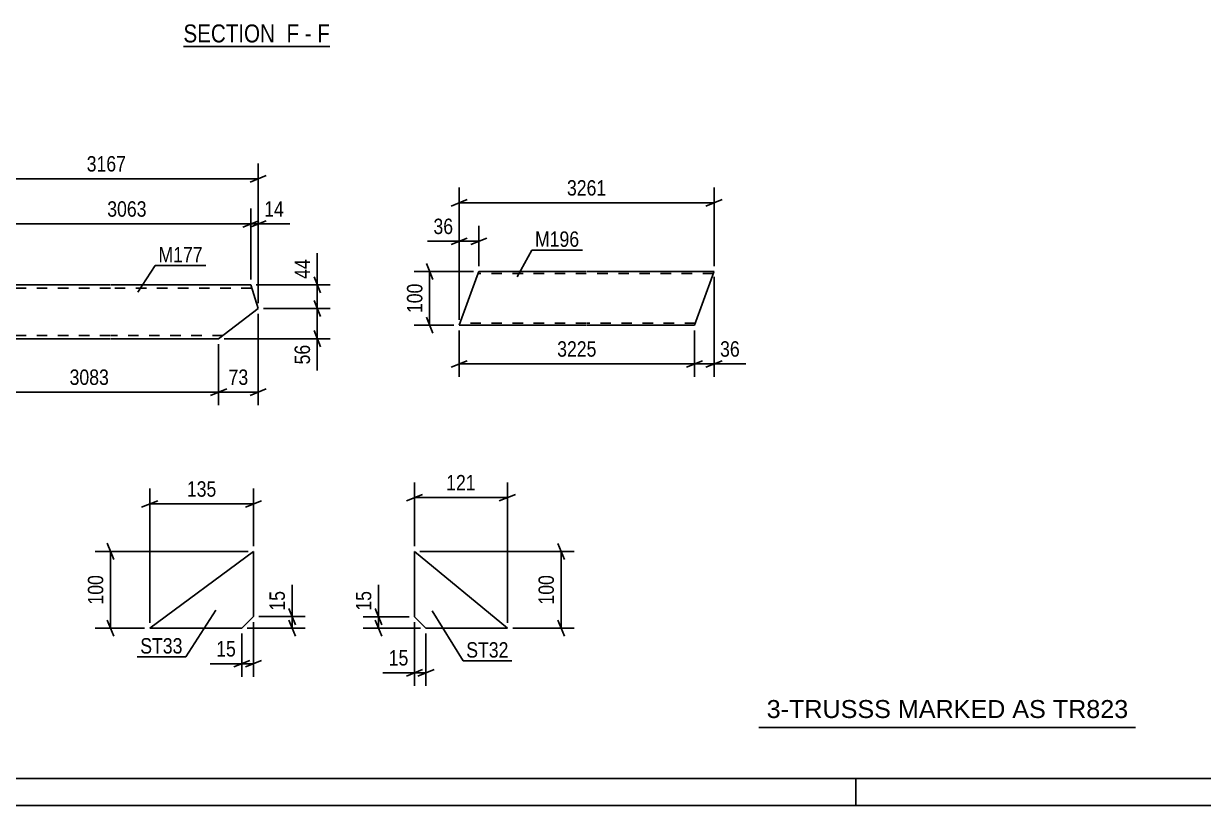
# Model space of a CAD drawing. Header units: millimetres. Extents: x 0 to 841, y 0 to 594.
# Drawn here: x 266.3 to 485.6, y 0 to 145.4 of the extents above; entities that cross this region are included whole.
import ezdxf

# ---------------------------------------------------------------- set-up
doc = ezdxf.new("R2010")
doc.units = ezdxf.units.MM
doc.linetypes.add('DXK_LINE_DOT2', pattern=[3.9198, 1.9599, -1.9599])
doc.styles.add('Arial', font='ARIAL.TTF', dxfattribs={"height": 0.2})
doc.styles.add('Arial Narrow', font='ARIALN.TTF', dxfattribs={"height": 0.2})

# ---------------------------------------------------------------- blocks, each defined once
blk = doc.blocks.new('Unknown-318884811-1133')
at = {"color": 5, "linetype": 'Continuous'}
for p, q in [((5, 5), (836, 5)), ((421, 0), (421, 5)), ((0, 0), (841, 0))]:
    blk.add_line(p, q, dxfattribs=at)
blk = doc.blocks.new('Unknown-318884811-17 - 6080')
at = {"color": 6, "linetype": 'Continuous'}
blk.add_line((296.01, 141.14), (323.23, 141.14), dxfattribs=at)
at = {"color": 0, "linetype": 'Continuous'}
blk.add_wipeout([(314.12, 141.89), (314.12, 145.39), (296.01, 145.39), (296.01, 141.89)], dxfattribs=at)
at = {"color": 7, "linetype": 'Continuous', "style": 'Arial Narrow'}
blk.add_text('SECTION ', height=3.34, dxfattribs=at).set_placement((296.01, 141.89))
at = {"color": 0, "linetype": 'Continuous'}
blk.add_wipeout([(317.51, 141.89), (317.51, 145.39), (315.17, 145.39), (315.17, 141.89)], dxfattribs=at)
at = {"color": 7, "linetype": 'Continuous', "style": 'Arial Narrow'}
blk.add_text('F', height=3.34, dxfattribs=at).set_placement((315.17, 141.89))
at = {"color": 0, "linetype": 'Continuous'}
blk.add_wipeout([(319.84, 141.89), (319.84, 145.39), (318.56, 145.39), (318.56, 141.89)], dxfattribs=at)
at = {"color": 7, "linetype": 'Continuous', "style": 'Arial Narrow'}
blk.add_text('-', height=3.34, dxfattribs=at).set_placement((318.56, 141.89))
at = {"color": 0, "linetype": 'Continuous'}
blk.add_wipeout([(323.23, 141.89), (323.23, 145.39), (320.89, 145.39), (320.89, 141.89)], dxfattribs=at)
at = {"color": 7, "linetype": 'Continuous', "style": 'Arial Narrow'}
blk.add_text('F', height=3.34, dxfattribs=at).set_placement((320.89, 141.89))
blk = doc.blocks.new('Part-318884811-6817 - 6811')
at = {"color": 2, "linetype": 'Continuous'}
for p, q in [((338.95, 47.23), (338.95, 35.09)), ((356.23, 32.95), (338.95, 47.23)), ((338.95, 35.09), (341.1, 32.95)), ((341.1, 32.95), (356.23, 32.95))]:
    blk.add_line(p, q, dxfattribs=at)
blk = doc.blocks.new('Part-318884811-6873 - 6867')
at = {"color": 2, "linetype": 'Continuous'}
for p, q in [((309.03, 47.24), (289.74, 32.95)), ((309.03, 47.24), (309.03, 35.1)), ((309.03, 35.1), (306.88, 32.95)), ((289.74, 32.95), (306.88, 32.95))]:
    blk.add_line(p, q, dxfattribs=at)
blk = doc.blocks.new('Part-318884811-2575 - 2559')
at = {"color": 2, "linetype": 'Continuous'}
for p, q in [((350.91, 99.3), (350.62, 98.5)), ((370.91, 99.3), (350.91, 99.3)), ((394.65, 99.3), (371.01, 99.3)), ((394.63, 99.24), (394.36, 98.5)), ((394.63, 99.24), (394.65, 99.3)), ((350.62, 98.5), (347.27, 89.3)), ((391.01, 89.3), (394.36, 98.5)), ((370.91, 89.3), (347.27, 89.3)), ((391.01, 89.3), (371.01, 89.3))]:
    blk.add_line(p, q, dxfattribs=at)
at = {"color": 7, "linetype": 'DXK_LINE_DOT2'}
for p, q in [((370.91, 98.9), (350.77, 98.9)), ((394.51, 98.9), (371.01, 98.9)), ((394.36, 98.5), (394.57, 99.06)), ((370.91, 89.7), (347.42, 89.7)), ((391.16, 89.7), (371.01, 89.7))]:
    blk.add_line(p, q, dxfattribs=at)
blk = doc.blocks.new('Part-318884811-2285 - 2269')
at = {"color": 2, "linetype": 'Continuous'}
for p, q in [((253.46, 89.94), (262.45, 96.79)), ((282.45, 96.79), (262.45, 96.79)), ((308.52, 96.79), (282.55, 96.79)), ((308.52, 96.79), (309.9, 92.39)), ((309.9, 92.39), (302.55, 86.79)), ((254.33, 87.15), (253.46, 89.94)), ((254.41, 86.89), (254.33, 87.15)), ((254.44, 86.79), (254.41, 86.89)), ((282.45, 86.79), (254.44, 86.79)), ((302.55, 86.79), (282.55, 86.79))]:
    blk.add_line(p, q, dxfattribs=at)
at = {"color": 7, "linetype": 'DXK_LINE_DOT2'}
for p, q in [((282.45, 96.19), (261.67, 96.19)), ((308.71, 96.19), (282.55, 96.19)), ((254.24, 87.44), (254.21, 87.54)), ((282.45, 87.39), (254.25, 87.39)), ((303.34, 87.39), (282.55, 87.39))]:
    blk.add_line(p, q, dxfattribs=at)
blk = doc.blocks.new('StraightDimension-318884811-6830 - 6811')
at = {"color": 7, "linetype": 'Continuous'}
for p, q in [((338.95, 48.23), (338.95, 60.08)), ((356.23, 33.95), (356.23, 60.08)), ((340.45, 57.83), (337.45, 56.63)), ((338.95, 57.23), (356.23, 57.23)), ((354.73, 56.63), (357.73, 57.83))]:
    blk.add_line(p, q, dxfattribs=at)
at = {"color": 0}
blk.add_wipeout([(350.93, 57.98), (350.93, 62.18), (344.25, 62.18), (344.25, 57.98)], dxfattribs=at)
at = {"color": 3, "style": 'Arial Narrow'}
blk.add_text('121', height=2.863, dxfattribs=at).set_placement((344.85, 58.58))
blk = doc.blocks.new('StraightDimension-318884811-6851 - 6811')
at = {"color": 7, "linetype": 'Continuous'}
for p, q in [((366.83, 45.73), (365.63, 48.73)), ((339.95, 47.23), (368.63, 47.23)), ((366.23, 32.95), (366.23, 47.23)), ((357.23, 32.95), (368.63, 32.95)), ((365.63, 34.45), (366.83, 31.45))]:
    blk.add_line(p, q, dxfattribs=at)
at = {"color": 0}
blk.add_wipeout([(365.48, 43.43), (361.28, 43.43), (361.28, 36.75), (365.48, 36.75)], dxfattribs=at)
at = {"color": 3, "style": 'Arial Narrow'}
blk.add_text('100', height=2.863, rotation=90.0002, dxfattribs=at).set_placement((364.88, 37.35))
blk = doc.blocks.new('StraightDimension-318884811-6819 - 6811')
at = {"color": 7, "linetype": 'Continuous'}
for p, q in [((338.95, 34.09), (338.95, 22.26)), ((341.1, 31.95), (341.1, 22.26)), ((337.45, 24.06), (340.45, 25.26)), ((338.95, 24.66), (341.1, 24.66)), ((342.6, 25.26), (339.6, 24.06))]:
    blk.add_line(p, q, dxfattribs=at)
at = {"color": 0}
blk.add_wipeout([(338.43, 25.41), (338.43, 29.61), (333.57, 29.61), (333.57, 25.41)], dxfattribs=at)
at = {"color": 7, "linetype": 'Continuous'}
blk.add_line((338.95, 24.66), (333.05, 24.66), dxfattribs=at)
blk.add_line((338.95, 24.66), (333.05, 24.66), dxfattribs=at)
at = {"color": 3, "style": 'Arial Narrow'}
blk.add_text('15', height=2.863, dxfattribs=at).set_placement((334.17, 26.01))
blk = doc.blocks.new('StraightDimension-318884811-6840 - 6811')
at = {"color": 7, "linetype": 'Continuous'}
for p, q in [((331.68, 36.59), (332.88, 33.59)), ((337.95, 35.09), (329.43, 35.09)), ((340.1, 32.95), (329.43, 32.95)), ((332.88, 31.45), (331.68, 34.45)), ((332.28, 32.95), (332.28, 35.09))]:
    blk.add_line(p, q, dxfattribs=at)
at = {"color": 0}
blk.add_wipeout([(331.53, 40.47), (327.33, 40.47), (327.33, 35.61), (331.53, 35.61)], dxfattribs=at)
at = {"color": 7, "linetype": 'Continuous'}
blk.add_line((332.28, 35.09), (332.28, 40.99), dxfattribs=at)
blk.add_line((332.28, 35.09), (332.28, 40.99), dxfattribs=at)
at = {"color": 3, "style": 'Arial Narrow'}
blk.add_text('15', height=2.863, rotation=90.0002, dxfattribs=at).set_placement((330.93, 36.21))
blk = doc.blocks.new('StraightDimension-318884811-6899 - 6867')
at = {"color": 7, "linetype": 'Continuous'}
for p, q in [((289.74, 33.95), (289.74, 58.91)), ((309.03, 48.24), (309.03, 58.91)), ((291.24, 56.66), (288.24, 55.46)), ((289.74, 56.06), (309.03, 56.06)), ((307.53, 55.46), (310.53, 56.66))]:
    blk.add_line(p, q, dxfattribs=at)
at = {"color": 0}
blk.add_wipeout([(302.73, 56.81), (302.73, 61.01), (296.04, 61.01), (296.04, 56.81)], dxfattribs=at)
at = {"color": 3, "style": 'Arial Narrow'}
blk.add_text('135', height=2.863, dxfattribs=at).set_placement((296.64, 57.41))
blk = doc.blocks.new('StraightDimension-318884811-6875 - 6867')
at = {"color": 7, "linetype": 'Continuous'}
for p, q in [((310.03, 35.1), (318.62, 35.1)), ((315.62, 36.6), (316.82, 33.6)), ((316.22, 32.95), (316.22, 35.1)), ((307.88, 32.95), (318.62, 32.95)), ((316.82, 31.45), (315.62, 34.45))]:
    blk.add_line(p, q, dxfattribs=at)
at = {"color": 0}
blk.add_wipeout([(315.47, 40.48), (311.27, 40.48), (311.27, 35.62), (315.47, 35.62)], dxfattribs=at)
at = {"color": 7, "linetype": 'Continuous'}
blk.add_line((316.22, 35.1), (316.22, 41), dxfattribs=at)
blk.add_line((316.22, 35.1), (316.22, 41), dxfattribs=at)
at = {"color": 3, "style": 'Arial Narrow'}
blk.add_text('15', height=2.863, rotation=90.0002, dxfattribs=at).set_placement((314.87, 36.22))
blk = doc.blocks.new('StraightDimension-318884811-6911 - 6867')
at = {"color": 7, "linetype": 'Continuous'}
for p, q in [((309.03, 34.1), (309.03, 23.94)), ((306.88, 31.95), (306.88, 23.94)), ((305.38, 25.74), (308.38, 26.94)), ((306.88, 26.34), (309.03, 26.34)), ((310.53, 26.94), (307.53, 25.74))]:
    blk.add_line(p, q, dxfattribs=at)
at = {"color": 0}
blk.add_wipeout([(306.36, 27.09), (306.36, 31.29), (301.5, 31.29), (301.5, 27.09)], dxfattribs=at)
at = {"color": 7, "linetype": 'Continuous'}
blk.add_line((306.88, 26.34), (300.98, 26.34), dxfattribs=at)
blk.add_line((306.88, 26.34), (300.98, 26.34), dxfattribs=at)
at = {"color": 3, "style": 'Arial Narrow'}
blk.add_text('15', height=2.863, dxfattribs=at).set_placement((302.1, 27.69))
blk = doc.blocks.new('StraightDimension-318884811-6887 - 6867')
at = {"color": 7, "linetype": 'Continuous'}
for p, q in [((283.05, 45.74), (281.85, 48.74)), ((308.03, 47.24), (279.6, 47.24)), ((282.45, 32.95), (282.45, 47.24)), ((288.74, 32.95), (279.6, 32.95)), ((281.85, 34.45), (283.05, 31.45))]:
    blk.add_line(p, q, dxfattribs=at)
at = {"color": 0}
blk.add_wipeout([(281.7, 43.44), (277.5, 43.44), (277.5, 36.75), (281.7, 36.75)], dxfattribs=at)
at = {"color": 3, "style": 'Arial Narrow'}
blk.add_text('100', height=2.863, rotation=90.0002, dxfattribs=at).set_placement((281.1, 37.35))
blk = doc.blocks.new('StraightDimension-318884811-2606 - 2559')
at = {"color": 7, "linetype": 'Continuous'}
for p, q in [((347.27, 88.3), (347.27, 79.7)), ((391.01, 88.3), (391.01, 79.7)), ((348.77, 82.7), (345.77, 81.5)), ((347.27, 82.1), (391.01, 82.1)), ((389.51, 81.5), (392.51, 82.7))]:
    blk.add_line(p, q, dxfattribs=at)
at = {"color": 0}
blk.add_wipeout([(373.4, 82.85), (373.4, 87.05), (364.89, 87.05), (364.89, 82.85)], dxfattribs=at)
at = {"color": 3, "style": 'Arial Narrow'}
blk.add_text('3225', height=2.863, dxfattribs=at).set_placement((365.49, 83.45))
blk = doc.blocks.new('StraightDimension-318884811-2642 - 2559')
at = {"color": 7, "linetype": 'Continuous'}
for p, q in [((349.91, 99.3), (338.93, 99.3)), ((341.18, 100.8), (342.38, 97.8)), ((341.78, 89.3), (341.78, 99.3)), ((342.38, 87.8), (341.18, 90.8)), ((346.27, 89.3), (338.93, 89.3))]:
    blk.add_line(p, q, dxfattribs=at)
at = {"color": 0}
blk.add_wipeout([(341.03, 97.64), (336.83, 97.64), (336.83, 90.96), (341.03, 90.96)], dxfattribs=at)
at = {"color": 3, "style": 'Arial Narrow'}
blk.add_text('100', height=2.863, rotation=90.0002, dxfattribs=at).set_placement((340.43, 91.56))
blk = doc.blocks.new('StraightDimension-318884811-2578 - 2559')
at = {"color": 7, "linetype": 'Continuous'}
for p, q in [((347.27, 90.3), (347.27, 114.91)), ((394.65, 100.3), (394.65, 114.91)), ((348.77, 112.66), (345.77, 111.46)), ((347.27, 112.06), (394.65, 112.06)), ((393.15, 111.46), (396.15, 112.66))]:
    blk.add_line(p, q, dxfattribs=at)
at = {"color": 0}
blk.add_wipeout([(375.22, 112.81), (375.22, 117.01), (366.71, 117.01), (366.71, 112.81)], dxfattribs=at)
at = {"color": 3, "style": 'Arial Narrow'}
blk.add_text('3261', height=2.863, dxfattribs=at).set_placement((367.31, 113.41))
blk = doc.blocks.new('StraightDimension-318884811-2589 - 2559')
at = {"color": 7, "linetype": 'Continuous'}
for p, q in [((394.65, 98.3), (394.65, 79.7)), ((391.01, 88.3), (391.01, 79.7)), ((389.51, 81.5), (392.51, 82.7)), ((391.01, 82.1), (394.65, 82.1)), ((396.15, 82.7), (393.15, 81.5))]:
    blk.add_line(p, q, dxfattribs=at)
at = {"color": 0}
blk.add_wipeout([(400.03, 82.85), (400.03, 87.05), (395.18, 87.05), (395.18, 82.85)], dxfattribs=at)
at = {"color": 7, "linetype": 'Continuous'}
blk.add_line((394.65, 82.1), (400.56, 82.1), dxfattribs=at)
blk.add_line((394.65, 82.1), (400.56, 82.1), dxfattribs=at)
at = {"color": 3, "style": 'Arial Narrow'}
blk.add_text('36', height=2.863, dxfattribs=at).set_placement((395.78, 83.45))
blk = doc.blocks.new('StraightDimension-318884811-2624 - 2559')
at = {"color": 7, "linetype": 'Continuous'}
for p, q in [((347.27, 90.3), (347.27, 107.75)), ((350.91, 100.3), (350.91, 107.75)), ((345.77, 104.3), (348.77, 105.5)), ((352.41, 105.5), (349.41, 104.3)), ((347.27, 104.9), (350.91, 104.9))]:
    blk.add_line(p, q, dxfattribs=at)
at = {"color": 0}
blk.add_wipeout([(346.75, 105.65), (346.75, 109.85), (341.89, 109.85), (341.89, 105.65)], dxfattribs=at)
at = {"color": 7, "linetype": 'Continuous'}
blk.add_line((347.27, 104.9), (341.37, 104.9), dxfattribs=at)
blk.add_line((347.27, 104.9), (341.37, 104.9), dxfattribs=at)
at = {"color": 3, "style": 'Arial Narrow'}
blk.add_text('36', height=2.863, dxfattribs=at).set_placement((342.49, 106.25))
blk = doc.blocks.new('StraightDimension-318884811-2327 - 2269')
at = {"color": 7, "linetype": 'Continuous'}
for p, q in [((310.9, 92.39), (323.29, 92.39)), ((320.29, 93.89), (321.49, 90.89)), ((320.89, 86.79), (320.89, 92.39)), ((321.49, 85.29), (320.29, 88.29)), ((303.55, 86.79), (323.29, 86.79))]:
    blk.add_line(p, q, dxfattribs=at)
at = {"color": 0}
blk.add_wipeout([(320.14, 86.27), (315.94, 86.27), (315.94, 81.41), (320.14, 81.41)], dxfattribs=at)
at = {"color": 7, "linetype": 'Continuous'}
blk.add_line((320.89, 86.79), (320.89, 80.89), dxfattribs=at)
blk.add_line((320.89, 86.79), (320.89, 80.89), dxfattribs=at)
at = {"color": 3, "style": 'Arial Narrow'}
blk.add_text('56', height=2.863, rotation=90.0002, dxfattribs=at).set_placement((319.54, 82.01))
blk = doc.blocks.new('StraightDimension-318884811-2426 - 2269')
at = {"color": 7, "linetype": 'Continuous'}
for p, q in [((308.52, 97.79), (308.52, 110.98)), ((309.9, 93.39), (309.9, 110.98)), ((307.02, 107.53), (310.02, 108.73)), ((311.4, 108.73), (308.4, 107.53)), ((308.52, 108.13), (309.9, 108.13))]:
    blk.add_line(p, q, dxfattribs=at)
at = {"color": 0}
blk.add_wipeout([(315.28, 108.88), (315.28, 113.08), (310.42, 113.08), (310.42, 108.88)], dxfattribs=at)
at = {"color": 7, "linetype": 'Continuous'}
blk.add_line((309.9, 108.13), (315.8, 108.13), dxfattribs=at)
blk.add_line((309.9, 108.13), (315.8, 108.13), dxfattribs=at)
at = {"color": 3, "style": 'Arial Narrow'}
blk.add_text('14', height=2.863, dxfattribs=at).set_placement((311.02, 109.48))
blk = doc.blocks.new('StraightDimension-318884811-2544 - 2269')
at = {"color": 7, "linetype": 'Continuous'}
for p, q in [((253.46, 90.94), (253.46, 119.38)), ((309.9, 93.39), (309.9, 119.38)), ((254.96, 117.13), (251.96, 115.93)), ((253.46, 116.53), (309.9, 116.53)), ((308.4, 115.93), (311.4, 117.13))]:
    blk.add_line(p, q, dxfattribs=at)
at = {"color": 0}
blk.add_wipeout([(285.93, 117.28), (285.93, 121.48), (277.42, 121.48), (277.42, 117.28)], dxfattribs=at)
at = {"color": 3, "style": 'Arial Narrow'}
blk.add_text('3167', height=2.863, dxfattribs=at).set_placement((278.02, 117.88))
blk = doc.blocks.new('StraightDimension-318884811-2352 - 2269')
at = {"color": 7, "linetype": 'Continuous'}
for p, q in [((309.52, 96.79), (323.29, 96.79)), ((320.29, 98.29), (321.49, 95.29)), ((320.89, 92.39), (320.89, 96.79)), ((310.9, 92.39), (323.29, 92.39)), ((321.49, 90.89), (320.29, 93.89))]:
    blk.add_line(p, q, dxfattribs=at)
at = {"color": 0}
blk.add_wipeout([(320.14, 102.18), (315.94, 102.18), (315.94, 97.32), (320.14, 97.32)], dxfattribs=at)
at = {"color": 7, "linetype": 'Continuous'}
blk.add_line((320.89, 96.79), (320.89, 102.7), dxfattribs=at)
blk.add_line((320.89, 96.79), (320.89, 102.7), dxfattribs=at)
at = {"color": 3, "style": 'Arial Narrow'}
blk.add_text('44', height=2.863, rotation=90.0002, dxfattribs=at).set_placement((319.54, 97.92))
blk = doc.blocks.new('StraightDimension-318884811-2443 - 2269')
at = {"color": 7, "linetype": 'Continuous'}
for p, q in [((262.48, 97.71), (262.48, 110.98)), ((308.52, 97.79), (308.52, 110.98)), ((263.98, 108.73), (260.98, 107.53)), ((262.48, 108.13), (308.52, 108.13)), ((307.02, 107.53), (310.02, 108.73))]:
    blk.add_line(p, q, dxfattribs=at)
at = {"color": 0}
blk.add_wipeout([(289.76, 108.88), (289.76, 113.08), (281.24, 113.08), (281.24, 108.88)], dxfattribs=at)
at = {"color": 3, "style": 'Arial Narrow'}
blk.add_text('3063', height=2.863, dxfattribs=at).set_placement((281.84, 109.48))
blk = doc.blocks.new('StraightDimension-318884811-2502 - 2269')
at = {"color": 7, "linetype": 'Continuous'}
for p, q in [((254.44, 85.79), (254.44, 74.45)), ((302.55, 85.79), (302.55, 74.45)), ((255.94, 77.45), (252.94, 76.25)), ((254.44, 76.85), (302.55, 76.85)), ((301.05, 76.25), (304.05, 77.45))]:
    blk.add_line(p, q, dxfattribs=at)
at = {"color": 0}
blk.add_wipeout([(282.75, 77.6), (282.75, 81.8), (274.24, 81.8), (274.24, 77.6)], dxfattribs=at)
at = {"color": 3, "style": 'Arial Narrow'}
blk.add_text('3083', height=2.863, dxfattribs=at).set_placement((274.84, 78.2))
blk = doc.blocks.new('StraightDimension-318884811-2526 - 2269')
at = {"color": 7, "linetype": 'Continuous'}
for p, q in [((309.9, 91.39), (309.9, 74.45)), ((302.55, 85.79), (302.55, 74.45)), ((301.05, 76.25), (304.05, 77.45)), ((302.55, 76.85), (309.9, 76.85)), ((311.4, 77.45), (308.4, 76.25))]:
    blk.add_line(p, q, dxfattribs=at)
at = {"color": 0}
blk.add_wipeout([(308.65, 77.6), (308.65, 81.8), (303.8, 81.8), (303.8, 77.6)], dxfattribs=at)
at = {"color": 3, "style": 'Arial Narrow'}
blk.add_text('73', height=2.863, dxfattribs=at).set_placement((304.4, 78.2))
blk = doc.blocks.new('Unknown-318884811-10699')
at = {"color": 7, "linetype": 'Continuous'}
blk.add_line((403, 14.5), (473, 14.5), dxfattribs=at)
at = {"color": 7, "style": 'Arial'}
blk.add_text('3-TRUSSS MARKED AS TR823', height=3.3428, dxfattribs=at).set_placement((404.45, 16.25))
blk = doc.blocks.new('Mark-318884811-6813 - 6811')
at = {"color": 0}
blk.add_wipeout([(356.45, 27.49), (356.45, 30.49), (348.59, 30.49), (348.59, 27.49)], dxfattribs=at)
blk.add_wipeout([(356.45, 27.49), (356.45, 30.49), (348.59, 30.49), (348.59, 27.49)], dxfattribs=at)
at = {"color": 30, "linetype": 'Continuous'}
for p, q in [((342.23, 36.17), (347.99, 26.89)), ((347.99, 26.89), (357.05, 26.89))]:
    blk.add_line(p, q, dxfattribs=at)
at = {"color": 3, "style": 'Arial Narrow'}
blk.add_text('ST32', height=2.863, dxfattribs=at).set_placement((348.59, 27.49))
blk = doc.blocks.new('Mark-318884811-6869 - 6867')
at = {"color": 0}
blk.add_wipeout([(295.83, 28.24), (295.83, 31.24), (287.98, 31.24), (287.98, 28.24)], dxfattribs=at)
blk.add_wipeout([(295.83, 28.24), (295.83, 31.24), (287.98, 31.24), (287.98, 28.24)], dxfattribs=at)
at = {"color": 30, "linetype": 'Continuous'}
for p in [(302.06, 36.3), (287.38, 27.64)]:
    blk.add_line(p, (296.43, 27.64), dxfattribs=at)
at = {"color": 3, "style": 'Arial Narrow'}
blk.add_text('ST33', height=2.863, dxfattribs=at).set_placement((287.98, 28.24))
blk = doc.blocks.new('Mark-318884811-2571 - 2559')
at = {"color": 0}
blk.add_wipeout([(369.59, 103.88), (369.59, 106.88), (361.37, 106.88), (361.37, 103.88)], dxfattribs=at)
blk.add_wipeout([(369.59, 103.88), (369.59, 106.88), (361.37, 106.88), (361.37, 103.88)], dxfattribs=at)
at = {"color": 30, "linetype": 'Continuous'}
for p, q in [((358.03, 98.28), (360.77, 103.28)), ((360.77, 103.28), (370.19, 103.28))]:
    blk.add_line(p, q, dxfattribs=at)
at = {"color": 3, "style": 'Arial Narrow'}
blk.add_text('M196', height=2.863, dxfattribs=at).set_placement((361.37, 103.88))
blk = doc.blocks.new('Mark-318884811-2281 - 2269')
at = {"color": 0}
blk.add_wipeout([(299.59, 100.98), (299.59, 103.98), (291.36, 103.98), (291.36, 100.98)], dxfattribs=at)
blk.add_wipeout([(299.59, 100.98), (299.59, 103.98), (291.36, 103.98), (291.36, 100.98)], dxfattribs=at)
at = {"color": 30, "linetype": 'Continuous'}
for p, q in [((287.53, 95.46), (290.76, 100.38)), ((290.76, 100.38), (300.19, 100.38))]:
    blk.add_line(p, q, dxfattribs=at)
at = {"color": 3, "style": 'Arial Narrow'}
blk.add_text('M177', height=2.863, dxfattribs=at).set_placement((291.36, 100.98))

msp = doc.modelspace()

# ---------------------------------------------------------------- block references
for name in ['Unknown-318884811-1133', 'Part-318884811-2575 - 2559', 'Part-318884811-2285 - 2269', 'Part-318884811-6873 - 6867', 'Part-318884811-6817 - 6811', 'Unknown-318884811-10699']:
    msp.add_blockref(name, (0, 0))

# ---------------------------------------------------------------- next in the draw order: block references
for name in ['Unknown-318884811-17 - 6080', 'StraightDimension-318884811-2327 - 2269', 'StraightDimension-318884811-2606 - 2559', 'StraightDimension-318884811-6830 - 6811', 'StraightDimension-318884811-6899 - 6867']:
    msp.add_blockref(name, (0, 0))

# ---------------------------------------------------------------- next in the draw order: block references
for name in ['StraightDimension-318884811-2426 - 2269', 'StraightDimension-318884811-2642 - 2559', 'StraightDimension-318884811-2502 - 2269', 'StraightDimension-318884811-6851 - 6811', 'StraightDimension-318884811-6875 - 6867']:
    msp.add_blockref(name, (0, 0))

# ---------------------------------------------------------------- next in the draw order: block references
for name in ['StraightDimension-318884811-2544 - 2269', 'StraightDimension-318884811-2578 - 2559', 'StraightDimension-318884811-6911 - 6867', 'StraightDimension-318884811-6819 - 6811']:
    msp.add_blockref(name, (0, 0))

# ---------------------------------------------------------------- next in the draw order: block references
for name in ['StraightDimension-318884811-2624 - 2559', 'Mark-318884811-2571 - 2559', 'StraightDimension-318884811-2352 - 2269', 'StraightDimension-318884811-2589 - 2559', 'StraightDimension-318884811-6887 - 6867', 'StraightDimension-318884811-6840 - 6811', 'Mark-318884811-6813 - 6811']:
    msp.add_blockref(name, (0, 0))

# ---------------------------------------------------------------- next in the draw order: block references
for name in ['StraightDimension-318884811-2443 - 2269', 'StraightDimension-318884811-2526 - 2269', 'Mark-318884811-6869 - 6867']:
    msp.add_blockref(name, (0, 0))

# ---------------------------------------------------------------- next in the draw order: block references
msp.add_blockref('Mark-318884811-2281 - 2269', (0, 0))

doc.saveas('drawing.dxf')
